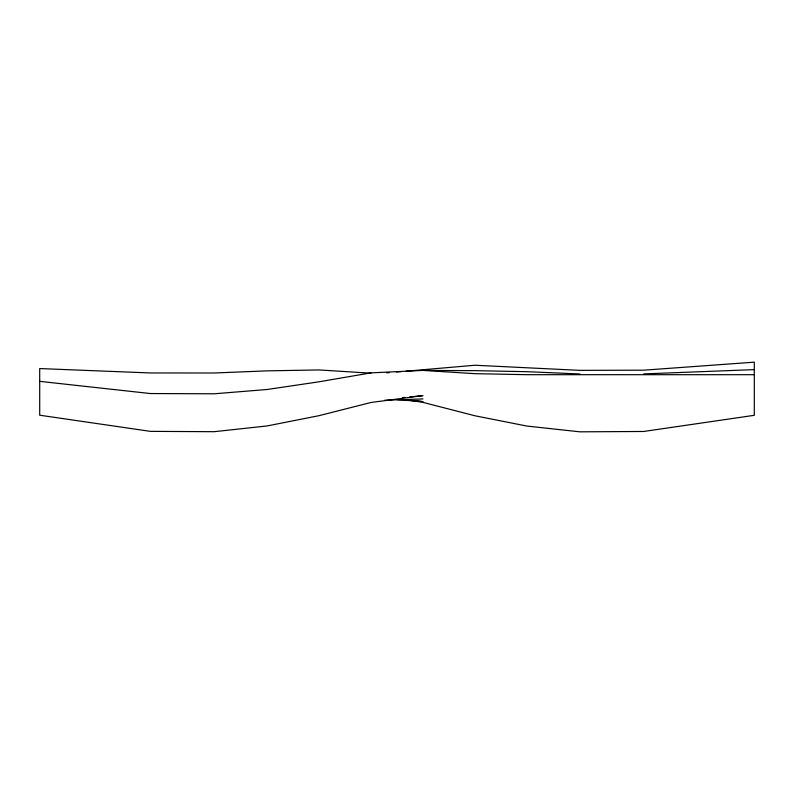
<?xml version="1.0" encoding="UTF-8"?>
<svg xmlns="http://www.w3.org/2000/svg" width="794" height="794" viewBox="0 0 794 794"><rect width="100%" height="100%" fill="white"/><g stroke="black" fill="none" stroke-linecap="round" stroke-linejoin="round"><path stroke-width="1.19" d="M402.439 397.635L404.861 397.397M409.694 396.921L422.984 395.611L371.016 402.479L319.039 415.669L267.072 425.951L214.132 431.698L150.374 431.36L39.7 415.202L39.7 368.555L150.374 372.962L214.132 373.001L267.072 370.858L319.039 369.935L371.016 373.19M386.728 372.833L389.139 372.634M396.395 372.019L401.228 371.602M406.062 371.195L474.961 365.24L579.868 370.361L643.626 370.183L754.3 362.173L754.3 415.312L643.626 431.479L579.868 431.827L526.928 426.07L474.961 415.778L422.984 402.379L406.062 399.739M579.868 373.964L526.928 371.691L474.961 370.649L422.984 370.411L371.016 372.862L319.039 381.805L267.072 389.497L214.132 393.794L150.374 393.546L39.7 381.348M643.626 373.914L754.3 369.607M384.624 400.255L422.984 398.925M754.3 374.699L526.928 374.689L474.961 373.676L422.984 370.411M397.605 399.729L422.984 401.625L415.738 400.603"/></g></svg>
